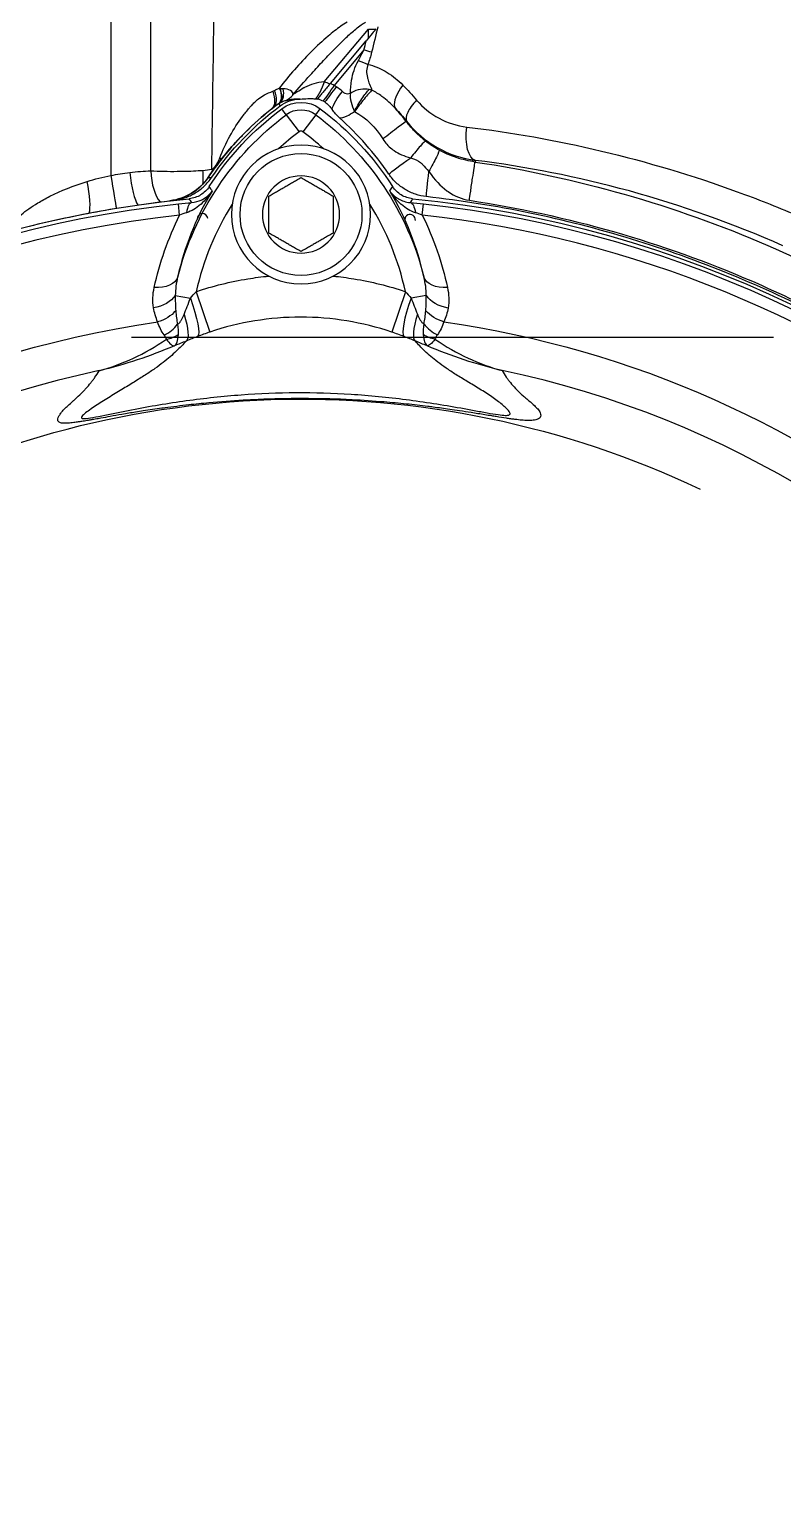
# Model space of a CAD drawing. Header units: millimetres. Extents: x 553637 to 584936, y 5008 to 53898.
# Drawn here: x 559828 to 559898.4, y 33216.2 to 33352.8 of the extents above; entities that cross this region are included whole.
import ezdxf

# ---------------------------------------------------------------- set-up
doc = ezdxf.new("R2010")
doc.units = ezdxf.units.MM
doc.header["$LTSCALE"] = 10
doc.header["$MEASUREMENT"] = 0
doc.layers.add('2', color=2, linetype='Continuous')

msp = doc.modelspace()

# ---------------------------------------------------------------- linework, layer by layer
at = {"layer": '2', "extrusion": (-1, 1.31047e-06, 1.33332e-29)}
for p, q in [((559835.63, 33353.49), (559835.63, 33339.14)), ((559839.37, 33352.34), (559839.37, 33352.34)), ((559855.59, 33347.89), (559859.73, 33352.82)), ((559859.71, 33351.99), (559859.73, 33352.82)), ((559856.16, 33347.75), (559859.51, 33351.75)), ((559859.29, 33350.88), (559856.5, 33347.55)), ((559851.31, 33345.83), (559851.45, 33345.64)), ((559852.03, 33344.82), (559851.61, 33345.38)), ((559854.79, 33344.82), (559855.2, 33345.38)), ((559854.92, 33346.28), (559854.95, 33346.32)), ((559852.03, 33344.82), (559853.23, 33343.23)), ((559854.79, 33344.82), (559853.59, 33343.22)), ((559863.25, 33344.2), (559863.28, 33344.22)), ((559845.21, 33339.82), (559845.21, 33339.82)), ((559869.71, 33340.55), (559869.69, 33340.4)), ((559839.49, 33338.49), (559839.49, 33338.49)), ((559837.69, 33337.69), (559837.69, 33337.69)), ((559839.63, 33337.9), (559839.63, 33337.9)), ((559839.69, 33337.72), (559839.69, 33337.72)), ((559842.06, 33335.43), (559841.95, 33336.49)), ((559864.74, 33335.43), (559864.86, 33336.49)), ((559841.82, 33329.34), (559841.82, 33329.34)), ((559841.66, 33327.92), (559843.08, 33327.65)), ((559843.61, 33328.27), (559844.89, 33324.49)), ((559863.17, 33328.27), (559861.9, 33324.49)), ((559865.12, 33327.91), (559863.7, 33327.65)), ((559841.82, 33325.54), (559841.82, 33325.55)), ((559841.82, 33323.3), (559841.82, 33323.3)), ((559841.82, 33317.55), (559841.82, 33317.55)), ((559841.82, 33317.43), (559841.82, 33317.44))]:
    msp.add_line(p, q, dxfattribs=at)
at = {"layer": '2'}
msp.add_line((559897.56, 33323.99, 9.82), (559837.56, 33323.99, 9.82), dxfattribs=at)
at = {"layer": '2', "extrusion": (3.3667e-22, 2.56909e-16, -1)}
for radius in [6.5, 3.61]:
    msp.add_circle((-559853.41, 33335.49), radius, dxfattribs=at)
at = {"layer": '2'}
msp.add_circle((559853.41, 33335.49), 5.7, dxfattribs=at)
at = {"layer": '2', "extrusion": (3.3667e-22, 2.56909e-16, -1)}
for centre, radius, start, end in [((-559868.53, 33322.82), 28.2, 32.7999, 53.1302), ((-559853.41, 33342.99), 2.99, 53.1302, 126.87), ((-559853.41, 33342.99), 2.3, 53.1302, 126.87), ((-559838.43, 33322.97), 27.99, 126.8053, 147.2755), ((-559868.53, 33322.82), 27.5, 14.3449, 53.1302), ((-559838.43, 33322.97), 27.3, 126.8037, 165.8341), ((-559853.41, 33231.49), 105.99, 5.6479, 84.351), ((-559853.41, 33231.49), 105.99, 95.6479, 174.351), ((-559853.41, 33231.49), 105.63, 6.2249, 83.7714), ((-559853.41, 33231.49), 105.63, 96.2249, 173.7714), ((-559827.01, 33330.01), 4.5, 102.8403, 103.0476), ((-559853.41, 33231.49), 94.9, 8.0915, 81.884), ((-559853.41, 33231.49), 94.9, 98.0915, 161.1672), ((-559853.41, 33231.49), 86.73, 60.7815, 115.472), ((-559853.41, 33231.49), 105.99, 275.6479, 354.351), ((-559853.41, 33231.49), 105.99, 185.6479, 264.351), ((-559853.41, 33231.49), 105.63, 276.2249, 353.7714), ((-559853.41, 33231.49), 105.63, 186.2249, 263.7714), ((-559853.41, 33231.49), 94.9, 188.0915, 261.884)]:
    msp.add_arc(centre, radius, start, end, dxfattribs=at)
at = {"layer": '2'}
for centre, radius, start, end in [((559868.53, 33322.82), 25.5, 126.8698, 132.457), ((559853.41, 33342.99), 0.3, 52.689, 126.8698), ((559838.43, 33322.97), 25.3, 47.5579, 53.1963), ((559868.53, 33322.82), 25.5, 147.6578, 167.6577), ((559844.2, 33335.08), 0.5, 5.3547, 185.3547), ((559838.43, 33322.97), 25.3, 12.1041, 32.2334), ((559853.41, 33231.49), 104.56, 96.2287, 173.7751), ((559863.6, 33334.99), 0.5, 354.6504, 174.6504), ((559853.41, 33231.49), 104.56, 20.1521, 83.7751), ((559853.41, 33231.49), 91.36, 101.9162, 258.0836), ((559853.41, 33231.49), 91.36, 281.878, 78.1218), ((559853.41, 33231.49), 104.56, 276.2287, 353.7751)]:
    msp.add_arc(centre, radius, start, end, dxfattribs=at)
for centre, major_axis, ratio, start_param, end_param in [((559858.84, 33352.98), (-3, 0.07), 0.047895, 1.873783, 2.124332), ((560291.43, 33238.07), (-122.18, 434.89), 0.982721, 1.04372, 1.049181), ((559858.93, 33350.77), (-1.94, 0.49), 0.095744, 4.145531, 4.550138), ((559853.81, 33342.39), (1, 5.7), 0.953355, 6.038188, 6.137862), ((559849.48, 33347.21), (-1.29, 1.78), 0.560588, -3.077173, -2.013846), ((559850.14, 33347.46), (-0.94, 1.77), 0.605576, 4.061591, 4.306874), ((559851.1, 33347.94), (-1.03, -1.72), 0.99801, 0.979149, 1.422152), ((559855.6, 33347.62), (-1.63, -1.84), 0.134325, 1.72834, 1.763989), ((559853.77, 33343.03), (-1.49, 5.13), 0.982332, 5.447958, 5.523302), ((559856.21, 33346.99), (-0.876, 0.33), 0.677534, -1.904948, -1.650838), ((559859.06, 33345.75), (-1.16, -1.5), 0.076836, 3.618277, 5.191216), ((559859.01, 33345.65), (-1.85, -0.76), 0.739589, 3.863385, 4.013111), ((559851.47, 33345.9), (-1.08, -0.79), 0.034781, -0.96165, -0.765568), ((559850.86, 33342.9), (-1.81, -3.2), 0.434935, 3.808219, 3.858947), ((559838.51, 33323), (3.16, -28.46), 0.983419, 2.066085, 2.313257), ((559861.74, 33343.05), (-1.51, -1.15), 0.010256, 3.193963, 5.164469), ((559863.89, 33340.85), (-1.17, -1.5), 0.074885, 3.194102, 4.811016), ((559843.38, 33340.67), (-2.95, 1.16), 0.305157, 3.889197, 3.938562), ((559832.59, 33338.76), (-0.81, 3.42), 0.218845, 3.495632, 4.606553), ((559835.63, 33339.32), (-0.56, 3.43), 0.008453, 1.62247, 2.817153), ((559838.06, 33339.61), (-0.36, 3.42), 0.195511, 1.603123, 2.782229), ((559840.73, 33339.75), (-0.11, 3.4), 0.40397, 1.609685, 2.694217), ((559842.36, 33339.81), (-0.74, 3.2), 0.553143, 4.106289, 4.524962), ((559843.48, 33333.63), (-0.26, 2.99), 0.276748, 0.036326, 0.799906), ((559864.49, 33327.8), (-1.42, -3.74), 0.172767, -1.466399, -0.05912), ((559865.7, 33327.31), (-1.57, -3.68), 0.230511, -1.157345, -0.052827), ((559840.35, 33326.13), (-1.79, -1.75), 0.69819, 1.093575, 1.755254), ((559866.42, 33326.15), (-1.78, 1.75), 0.696182, 1.382904, 2.049497), ((559840.56, 33325.83), (-2.39, -0.72), 0.811745, 1.443845, 1.917873), ((559758.24, 33229.18), (-116.32, -86.58), 0.387664, 3.384963, 3.403635)]:
    msp.add_ellipse(centre, major_axis=major_axis, ratio=ratio, start_param=start_param, end_param=end_param, dxfattribs=at)
at = {"layer": '2', "extrusion": (3.3667e-22, 2.56909e-16, -1)}
for centre, major_axis, ratio, start_param, end_param in [((560292.53, 33234.93), (127.08, -436.27), 0.982333, 2.107866, 2.109856), ((559858.58, 33349.63), (-1.89, 0.65), 0.150871, 1.614645, 2.131774), ((559849.26, 33347.14), (1.35, -1.82), 0.558596, -1.119162, -0.05176), ((559850.29, 33347.54), (-1.06, 1.68), 0.60684, -4.191021, -3.208838), ((559863.3, 33327.89), (-16.9, -17.79), 0.86441, 1.385433, 1.764018), ((559852.57, 33342.97), (-1.89, 2.41), 0.124002, -0.052285, -0.04192), ((559853.86, 33343.43), (3.43, 0.04), 0.887524, -1.237023, -1.062941), ((559858.27, 33344.95), (0.168, 0.178), 0.531087, -0.276884, -0.129285), ((559870.15, 33343.51), (-0.37, -2.98), 0.420508, 0.057724, 1.571265), ((559865.41, 33339.85), (-0.91, -1.67), 0.065971, 3.194068, 4.885172), ((559842.68, 33339.89), (-1.75, 2.72), 0.66149, 2.029825, 2.09864), ((559868.61, 33324.29), (-0.2, -34.75), 0.746516, 2.051796, 2.060901), ((559864.02, 33340.89), (-2.46, -1.72), 0.042888, 0.27385, 1.454625), ((559840.6, 33341.73), (-1.59, -4.72), 0.998169, -1.305757, -0.440171), ((559865.44, 33340.05), (-0.33, -2.98), 0.005759, 0.258371, 1.386035), ((559863.34, 33333.63), (-0.26, -2.99), 0.275932, 3.17791, 3.941991), ((559839.46, 33330.26), (-2.44, 0.55), 0.61716, 3.185961, 4.481982), ((559867.32, 33330.26), (-2.44, -0.55), 0.617656, -1.342509, -0.044391), ((559839.39, 33328.35), (-2.46, -0.42), 0.642659, 3.667819, 4.729172), ((559842.29, 33327.8), (-1.42, 3.74), 0.172155, 1.675815, 3.083601), ((559867.39, 33328.33), (-2.46, 0.44), 0.64256, -1.593135, -0.531778), ((559839.78, 33327.03), (-2.32, -0.93), 0.631919, 4.03099, 4.864846), ((559841.07, 33327.31), (-1.57, 3.68), 0.228853, 1.989243, 3.088598), ((559866.99, 33327.04), (-2.32, 0.94), 0.6313, -1.727433, -0.890658), ((559866.21, 33325.84), (-2.4, 0.72), 0.81164, -1.697389, -1.222761)]:
    msp.add_ellipse(centre, major_axis=major_axis, ratio=ratio, start_param=start_param, end_param=end_param, dxfattribs=at)
at = {"layer": '2'}
for points, degree in [([(559839.36, 33339.57), (559839.37, 33344.21), (559839.37, 33348.85), (559839.37, 33353.49)], 3), ([(559845.07, 33339.72), (559845.14, 33344.31), (559845.2, 33348.9), (559845.27, 33353.49)], 3), ([(559858.77, 33349.89), (559858.95, 33350.22), (559859.12, 33350.54), (559859.29, 33350.88)], 3), ([(559860.01, 33350.67), (559859.91, 33350.28), (559859.8, 33349.9), (559859.67, 33349.53)], 3), ([(559852.57, 33348.77), (559852.57, 33348.77), (559852.57, 33348.77), (559852.57, 33348.77)], 3), ([(559854.77, 33346.31), (559854.94, 33346.49), (559855.12, 33346.76), (559855.3, 33347.11), (559855.46, 33347.5), (559855.59, 33347.89)], 5), ([(559850.77, 33347.03), (559850.82, 33347.05), (559850.87, 33347.07), (559850.93, 33347.1)], 3), ([(559850.93, 33347.1), (559851.08, 33347.16), (559851.22, 33347.24), (559851.37, 33347.32)], 3), ([(559851.31, 33345.83), (559851.54, 33346.03), (559851.63, 33346.4), (559851.56, 33346.85)], 3), ([(559851.37, 33347.32), (559851.43, 33347.3), (559851.46, 33347.3), (559851.5, 33347.29)], 3), ([(559851.37, 33347.32), (559851.46, 33347.11), (559851.52, 33346.99), (559851.56, 33346.85)], 3), ([(559851.5, 33347.29), (559851.61, 33347.27), (559851.68, 33347.26), (559851.71, 33347.26)], 3), ([(559852.56, 33346.99), (559852.56, 33346.99), (559852.56, 33346.99), (559852.56, 33346.99)], 3), ([(559855.5, 33346.11), (559855.78, 33346.45), (559856.17, 33347.01), (559856.5, 33347.55)], 3), ([(559856.71, 33347.44), (559856.32, 33346.93), (559855.91, 33346.38), (559855.65, 33346.02)], 3), ([(559856.32, 33345.3), (559856.41, 33345.77), (559856.8, 33346.46), (559857.29, 33347)], 3), ([(559857.29, 33347), (559857.11, 33347.15), (559856.91, 33347.3), (559856.71, 33347.44)], 3), ([(559858.03, 33346.85), (559857.96, 33346.33), (559858.13, 33345.69), (559858.4, 33345.14)], 3), ([(559862.93, 33347.6), (559863.38, 33347.15), (559863.81, 33346.68), (559864.22, 33346.19)], 3), ([(559850.67, 33345.36), (559850.47, 33345.21), (559850.27, 33345.04), (559850.06, 33344.88)], 3), ([(559850.82, 33345.48), (559850.77, 33345.44), (559850.71, 33345.4), (559850.67, 33345.36)], 3), ([(559851.31, 33345.83), (559851.15, 33345.72), (559850.99, 33345.6), (559850.82, 33345.48)], 3), ([(559851.95, 33346.13), (559851.94, 33346.15), (559851.71, 33346.07), (559851.42, 33345.9)], 3), ([(559851.42, 33345.9), (559851.42, 33345.9), (559851.42, 33345.9), (559851.42, 33345.9)], 3), ([(559851.45, 33345.64), (559851.99, 33346.05), (559852.65, 33346.28), (559853.32, 33346.29)], 3), ([(559852.55, 33346.25), (559852.55, 33346.25), (559852.55, 33346.25), (559852.55, 33346.25)], 3), ([(559854.77, 33346.31), (559854.82, 33346.3), (559854.87, 33346.29), (559854.92, 33346.28)], 3), ([(559858.42, 33345.13), (559859.51, 33344.52), (559860.42, 33343.63), (559861.06, 33342.56)], 3), ([(559862.24, 33345.4), (559862.6, 33345.03), (559862.95, 33344.64), (559863.28, 33344.22)], 3), ([(559863.25, 33344.2), (559862.93, 33344.61), (559862.59, 33345.02), (559862.24, 33345.4)], 3), ([(559864.22, 33346.19), (559865.38, 33344.79), (559867.09, 33343.89), (559868.9, 33343.67)], 3), ([(559849.43, 33344.32), (559849.42, 33344.31), (559849.4, 33344.3), (559849.39, 33344.29)], 3), ([(559850.06, 33344.88), (559849.9, 33344.74), (559849.74, 33344.6), (559849.58, 33344.46)], 3), ([(559863.28, 33344.22), (559864.86, 33342.2), (559867.21, 33340.88), (559869.71, 33340.55)], 3), ([(559844.23, 33339.62), (559844.53, 33339.63), (559844.81, 33339.67), (559845.07, 33339.72)], 3), ([(559845.96, 33340.65), (559845.91, 33340.7), (559845.86, 33340.74), (559845.81, 33340.78)], 3), ([(559833.42, 33338.58), (559834.14, 33338.8), (559834.88, 33338.99), (559835.63, 33339.14)], 3), ([(559835.63, 33339.14), (559836.21, 33339.26), (559836.81, 33339.36), (559837.4, 33339.43)], 3), ([(559837.4, 33339.43), (559838.07, 33339.51), (559838.74, 33339.56), (559839.36, 33339.57)], 3), ([(559844.74, 33338.96), (559844.73, 33338.96), (559844.73, 33338.96), (559844.73, 33338.96), (559844.73, 33338.96), (559844.74, 33338.96)], 5), ([(559844.74, 33338.96), (559844.85, 33338.96), (559844.96, 33338.96), (559845.07, 33338.97)], 3), ([(559844.75, 33338.98), (559844.75, 33338.98), (559844.75, 33338.98), (559844.75, 33338.98), (559844.75, 33338.98), (559844.75, 33338.98)], 5), ([(559845.1, 33337.68), (559843.55, 33335.1), (559842.5, 33332.41), (559841.88, 33329.64)], 3), ([(559843.19, 33336.61), (559843.11, 33336.73), (559843.04, 33336.85), (559842.97, 33336.96)], 3), ([(559844.83, 33338.1), (559844.92, 33337.96), (559845.01, 33337.82), (559845.1, 33337.68)], 3), ([(559861.71, 33337.69), (559861.8, 33337.82), (559861.89, 33337.96), (559861.98, 33338.1)], 3), ([(559864.9, 33329.65), (559864.29, 33332.41), (559863.25, 33335.11), (559861.71, 33337.69)], 3), ([(559863.84, 33336.96), (559863.77, 33336.85), (559863.7, 33336.73), (559863.63, 33336.61)], 3), ([(559841.95, 33336.49), (559842.37, 33336.54), (559842.78, 33336.58), (559843.19, 33336.61)], 3), ([(559842.7, 33335.66), (559842.48, 33335.59), (559842.27, 33335.51), (559842.06, 33335.43)], 3), ([(559863.63, 33336.61), (559864.03, 33336.58), (559864.44, 33336.54), (559864.86, 33336.49)], 3), ([(559864.74, 33335.43), (559864.54, 33335.51), (559864.33, 33335.59), (559864.11, 33335.66)], 3), ([(559839.69, 33328.66), (559840.2, 33330.97), (559840.98, 33333.23), (559842.06, 33335.43)], 3), ([(559864.74, 33335.43), (559865.82, 33333.23), (559866.6, 33330.98), (559867.1, 33328.67)], 3), ([(559841.88, 33329.64), (559841.75, 33329.07), (559841.66, 33328.5), (559841.66, 33327.92)], 3), ([(559865.12, 33327.91), (559865.12, 33328.5), (559865.04, 33329.07), (559864.9, 33329.65)], 3), ([(559839.62, 33326.76), (559839.51, 33327.39), (559839.55, 33328.02), (559839.69, 33328.66)], 3), ([(559841.66, 33327.92), (559841.65, 33327.43), (559841.67, 33326.95), (559841.7, 33326.48)], 3), ([(559842.48, 33326.14), (559842.68, 33326.64), (559842.87, 33327.15), (559843.08, 33327.65)], 3), ([(559843.08, 33327.65), (559843.25, 33327.86), (559843.43, 33328.07), (559843.61, 33328.27)], 3), ([(559863.17, 33328.27), (559863.35, 33328.07), (559863.53, 33327.86), (559863.7, 33327.65)], 3), ([(559863.7, 33327.65), (559863.9, 33327.16), (559864.09, 33326.66), (559864.29, 33326.17)], 3), ([(559865.07, 33326.49), (559865.11, 33326.96), (559865.13, 33327.43), (559865.12, 33327.91)], 3), ([(559867.1, 33328.67), (559867.24, 33328.02), (559867.27, 33327.38), (559867.16, 33326.74)], 3), ([(559840.01, 33325.44), (559839.84, 33325.87), (559839.7, 33326.31), (559839.62, 33326.76)], 3), ([(559841.7, 33326.48), (559841.73, 33326.03), (559841.79, 33325.62), (559841.88, 33325.23)], 3), ([(559864.89, 33325.26), (559864.98, 33325.64), (559865.04, 33326.05), (559865.07, 33326.49)], 3), ([(559867.16, 33326.74), (559867.08, 33326.3), (559866.94, 33325.87), (559866.77, 33325.45)], 3), ([(559840.62, 33324.22), (559840.36, 33324.57), (559840.16, 33324.98), (559840.01, 33325.44)], 3), ([(559841.88, 33325.23), (559841.93, 33324.87), (559841.95, 33324.54), (559841.92, 33324.25)], 3), ([(559861.89, 33324.49), (559860.52, 33324.95), (559857.73, 33325.65), (559853.38, 33326.01), (559849.06, 33325.65), (559846.27, 33324.96), (559844.89, 33324.49)], 3), ([(559846.78, 33325.05), (559846.78, 33325.05), (559846.78, 33325.05), (559846.78, 33325.05)], 3), ([(559852.42, 33325.87), (559852.42, 33325.87), (559852.42, 33325.87), (559852.42, 33325.87)], 3), ([(559864.89, 33325.26), (559864.84, 33324.89), (559864.82, 33324.55), (559864.84, 33324.26)], 3), ([(559866.77, 33325.45), (559866.61, 33324.99), (559866.41, 33324.58), (559866.16, 33324.24)], 3), ([(559834.54, 33320.87), (559836.71, 33321.46), (559838.81, 33322.45), (559840.83, 33323.82)], 3), ([(559840.83, 33323.82), (559840.8, 33323.95), (559840.72, 33324.09), (559840.62, 33324.22)], 3), ([(559840.83, 33323.82), (559841.14, 33323.4), (559841.41, 33323.18), (559841.58, 33323.21)], 3), ([(559841.92, 33324.25), (559841.88, 33323.69), (559841.76, 33323.32), (559841.58, 33323.21)], 3), ([(559843.74, 33324.08), (559843.38, 33323.94), (559843.03, 33323.8), (559842.68, 33323.65)], 3), ([(559844.89, 33324.49), (559844.5, 33324.36), (559844.12, 33324.22), (559843.74, 33324.08)], 3), ([(559864.09, 33323.66), (559863.75, 33323.8), (559863.4, 33323.94), (559863.04, 33324.08)], 3), ([(559864.84, 33324.26), (559864.89, 33323.69), (559865.01, 33323.33), (559865.19, 33323.21)], 3), ([(559865.93, 33323.82), (559865.62, 33323.4), (559865.36, 33323.19), (559865.19, 33323.21)], 3), ([(559866.16, 33324.24), (559866.05, 33324.1), (559865.97, 33323.96), (559865.93, 33323.82)], 3), ([(559865.93, 33323.82), (559867.96, 33322.45), (559870.05, 33321.47), (559872.21, 33320.89)], 3), ([(559841.58, 33323.21), (559839.28, 33322.22), (559836.93, 33321.45), (559834.54, 33320.87)], 3), ([(559872.21, 33320.89), (559869.83, 33321.46), (559867.49, 33322.23), (559865.19, 33323.21)], 3), ([(559868.05, 33322.54), (559868.05, 33322.54), (559868.05, 33322.54), (559868.05, 33322.54)], 3), ([(559869.71, 33321.75), (559869.71, 33321.75), (559869.71, 33321.75), (559869.71, 33321.75)], 3), ([(559846.82, 33318.03), (559846.82, 33318.03), (559846.82, 33318.03), (559846.82, 33318.03)], 3), ([(559846.82, 33317.96), (559846.82, 33317.96), (559846.82, 33317.96), (559846.82, 33317.96)], 3), ([(559852.37, 33318.26), (559852.37, 33318.26), (559852.37, 33318.26), (559852.37, 33318.26)], 3), ([(559834.07, 33316.52), (559834.07, 33316.52), (559834.07, 33316.52), (559834.07, 33316.52)], 3), ([(559834.69, 33316.44), (559834.69, 33316.44), (559834.69, 33316.44), (559834.69, 33316.44)], 3), ([(559834.71, 33316.64), (559834.71, 33316.64), (559834.71, 33316.64), (559834.71, 33316.64)], 3), ([(559867.54, 33317.05), (559867.54, 33317.05), (559867.54, 33317.05), (559867.54, 33317.05)], 3), ([(559869.23, 33316.76), (559869.23, 33316.76), (559869.23, 33316.76), (559869.23, 33316.76)], 3), ([(559869.25, 33316.97), (559869.25, 33316.97), (559869.25, 33316.97), (559869.25, 33316.97)], 3), ([(559869.27, 33317.22), (559869.27, 33317.22), (559869.27, 33317.22), (559869.27, 33317.22)], 3), ([(559834.04, 33316.02), (559834.04, 33316.02), (559834.04, 33316.02), (559834.04, 33316.02)], 3), ([(559834.68, 33316.17), (559834.68, 33316.17), (559834.68, 33316.17), (559834.68, 33316.17)], 3)]:
    msp.add_open_spline(points, degree=degree, dxfattribs=at)
for points, degree, knots in [([(559857.72, 33353.49), (559857.31, 33353.24), (559856.92, 33352.96), (559856.55, 33352.67), (559856.34, 33352.5), (559856.14, 33352.34), (559855.94, 33352.17), (559855.41, 33351.71), (559854.9, 33351.24), (559854.4, 33350.75), (559854.37, 33350.72), (559854.34, 33350.69), (559854.31, 33350.66), (559853.27, 33349.61), (559852.29, 33348.49), (559851.37, 33347.32)], 3, [0, 0, 0, 0, 0.1163459, 0.1163459, 0.1163459, 0.1806733, 0.1806733, 0.1806733, 0.3509431, 0.3509431, 0.3509431, 0.3613465, 0.3613465, 0.3613465, 0.7226931, 0.7226931, 0.7226931, 0.7226931]), ([(559852.64, 33346.67), (559853.18, 33347.3), (559853.72, 33347.92), (559854.26, 33348.53), (559854.46, 33348.74), (559854.65, 33348.95), (559854.84, 33349.16), (559855.2, 33349.56), (559855.56, 33349.95), (559855.93, 33350.33), (559856.25, 33350.67), (559856.58, 33351.01), (559856.92, 33351.34), (559857.16, 33351.58), (559857.4, 33351.82), (559857.64, 33352.05), (559857.93, 33352.32), (559858.23, 33352.59), (559858.53, 33352.84), (559858.69, 33352.98), (559858.86, 33353.11), (559859.03, 33353.24), (559859.16, 33353.33), (559859.3, 33353.42), (559859.43, 33353.49)], 3, [0.1422618, 0.1422618, 0.1422618, 0.1422618, 0.3566972, 0.3566972, 0.3566972, 0.4315289, 0.4315289, 0.4315289, 0.5711326, 0.5711326, 0.5711326, 0.6957149, 0.6957149, 0.6957149, 0.785568, 0.785568, 0.785568, 0.8927857, 0.8927857, 0.8927857, 0.952768, 0.952768, 0.952768, 1, 1, 1, 1]), ([(559860.44, 33352.86), (559860.32, 33352.72), (559860.2, 33352.57), (559859.89, 33352.2), (559859.7, 33351.97), (559859.51, 33351.75)], 3, [-0.1749773, -0.1749773, -0.1749773, -0.1749773, -0.1155453, -0.1155453, -0.0259438, -0.0259438, -0.0259438, -0.0259438]), ([(559858.03, 33346.85), (559858.03, 33347.2), (559858.06, 33347.62), (559858.14, 33348.06), (559858.24, 33348.65), (559858.44, 33349.3), (559858.77, 33349.89)], 3, [0.0000095, 0.0000095, 0.0000095, 0.0000095, 0.4284495, 0.4284495, 0.4284495, 0.9999989, 0.9999989, 0.9999989, 0.9999989]), ([(559859.67, 33349.53), (559859.51, 33349.17), (559859.52, 33348.73), (559859.61, 33348.31), (559859.62, 33348.26), (559859.64, 33348.21), (559859.65, 33348.17), (559859.69, 33348), (559859.75, 33347.84), (559859.81, 33347.68), (559859.89, 33347.48), (559859.97, 33347.29), (559860.04, 33347.13)], 3, [0, 0, 0, 0, 0.4999993, 0.4999993, 0.4999993, 0.5556192, 0.5556192, 0.5556192, 0.7499993, 0.7499993, 0.7499993, 0.9999993, 0.9999993, 0.9999993, 0.9999993]), ([(559859.67, 33349.53), (559860.25, 33349.4), (559860.78, 33349.18), (559861.27, 33348.89), (559861.33, 33348.85), (559861.39, 33348.82), (559861.46, 33348.78), (559862, 33348.44), (559862.49, 33348.04), (559862.93, 33347.6)], 3, [0, 0, 0, 0, 0.441619, 0.441619, 0.441619, 0.5, 0.5, 0.5, 1, 1, 1, 1]), ([(559855.59, 33347.89), (559855.24, 33347.89), (559854.91, 33347.82), (559854.6, 33347.72), (559854.3, 33347.62), (559854.01, 33347.5), (559853.75, 33347.36), (559853.73, 33347.35), (559853.71, 33347.34), (559853.69, 33347.33), (559853.45, 33347.2), (559853.24, 33347.07), (559853.05, 33346.95), (559852.85, 33346.82), (559852.68, 33346.7), (559852.64, 33346.67)], 3, [0, 0, 0, 0, 0.25, 0.25, 0.25, 0.5, 0.5, 0.5, 0.51946, 0.51946, 0.51946, 0.75, 0.75, 0.75, 1, 1, 1, 1]), ([(559845.81, 33340.78), (559846.1, 33341.49), (559846.42, 33342.18), (559846.77, 33342.83), (559847.13, 33343.48), (559847.52, 33344.09), (559847.94, 33344.65), (559847.94, 33344.66), (559847.95, 33344.66), (559847.95, 33344.67), (559848.16, 33344.94), (559848.37, 33345.21), (559848.59, 33345.46), (559848.66, 33345.54), (559848.73, 33345.62), (559848.8, 33345.7), (559848.84, 33345.74), (559848.88, 33345.79), (559848.93, 33345.84), (559849.04, 33345.95), (559849.14, 33346.06), (559849.26, 33346.16), (559849.32, 33346.21), (559849.38, 33346.27), (559849.44, 33346.31), (559849.62, 33346.46), (559849.81, 33346.57), (559850, 33346.67), (559850.26, 33346.81), (559850.51, 33346.91), (559850.77, 33347.03)], 3, [0.0000003, 0.0000003, 0.0000003, 0.0000003, 0.25, 0.25, 0.25, 0.5, 0.5, 0.5, 0.5019613, 0.5019613, 0.5019613, 0.625, 0.625, 0.625, 0.663711, 0.663711, 0.663711, 0.6875, 0.6875, 0.6875, 0.75, 0.75, 0.75, 0.7822393, 0.7822393, 0.7822393, 0.875, 0.875, 0.875, 1, 1, 1, 1]), ([(559851.56, 33346.85), (559851.62, 33346.64), (559851.64, 33346.46), (559851.62, 33346.3), (559851.6, 33346.14), (559851.53, 33346), (559851.42, 33345.9)], 3, [0.0001358, 0.0001358, 0.0001358, 0.0001358, 0.5001358, 0.5001358, 0.5001358, 1, 1, 1, 1]), ([(559852.64, 33346.67), (559852.65, 33346.69), (559852.66, 33346.71), (559852.66, 33346.72), (559852.73, 33346.98), (559852.28, 33347.24), (559851.71, 33347.26)], 3, [0, 0, 0, 0, 0.058271, 0.058271, 0.058271, 1, 1, 1, 1]), ([(559856.1, 33347.69), (559855.99, 33347.56), (559855.89, 33347.43), (559855.68, 33347.18), (559855.57, 33347.06), (559855.37, 33346.82), (559855.28, 33346.71), (559855.11, 33346.5), (559855.02, 33346.4), (559854.95, 33346.32)], 3, [-0.1996856, -0.1996856, -0.1996856, -0.1996856, -0.1497557, -0.1497557, -0.1001365, -0.1001365, -0.0513825, -0.0513825, -0.0000928, -0.0000928, -0.0000928, -0.0000928]), ([(559857.29, 33347), (559857.43, 33346.88), (559857.58, 33346.78), (559857.76, 33346.78), (559857.84, 33346.78), (559857.93, 33346.8), (559858.03, 33346.85)], 3, [0, 0, 0, 0, 0.689875, 0.689875, 0.689875, 1, 1, 1, 1]), ([(559859.78, 33347.19), (559859.27, 33347.28), (559858.66, 33347.17), (559858.15, 33346.91), (559858.13, 33346.9), (559858.11, 33346.89), (559858.09, 33346.88), (559858.08, 33346.88), (559858.07, 33346.87), (559858.06, 33346.87), (559858.06, 33346.86), (559858.05, 33346.86), (559858.04, 33346.86), (559858.04, 33346.85), (559858.03, 33346.84), (559858.03, 33346.85)], 3, [0, 0, 0, 0, 0.924311, 0.924311, 0.924311, 0.959401, 0.959401, 0.959401, 0.977053, 0.977053, 0.977053, 0.988526, 0.988526, 0.988526, 1, 1, 1, 1]), ([(559858.4, 33345.14), (559858.6, 33345.51), (559858.86, 33345.93), (559859.11, 33346.31), (559859.36, 33346.68), (559859.6, 33347), (559859.78, 33347.19)], 3, [0.000004, 0.000004, 0.000004, 0.000004, 0.500004, 0.500004, 0.500004, 1, 1, 1, 1]), ([(559862.24, 33345.4), (559861.84, 33345.82), (559861.42, 33346.21), (559860.97, 33346.54), (559860.67, 33346.76), (559860.36, 33346.96), (559860.04, 33347.13)], 3, [0.0000522, 0.0000522, 0.0000522, 0.0000522, 0.6024722, 0.6024722, 0.6024722, 1, 1, 1, 1]), ([(559862.93, 33347.6), (559862.34, 33346.83), (559862.03, 33346.05), (559862.14, 33345.6), (559862.16, 33345.53), (559862.19, 33345.46), (559862.24, 33345.4)], 3, [0, 0, 0, 0, 0.8561151, 0.8561151, 0.8561151, 0.9999723, 0.9999723, 0.9999723, 0.9999723]), ([(559850.67, 33345.36), (559849.82, 33344.69), (559848.99, 33343.96), (559848.19, 33343.16), (559847.95, 33342.92), (559847.72, 33342.68), (559847.48, 33342.43), (559846.48, 33341.35), (559845.55, 33340.17), (559844.74, 33338.96)], 3, [0, 0, 0, 0, 0.384651, 0.384651, 0.384651, 0.5, 0.5, 0.5, 1, 1, 1, 1]), ([(559853.32, 33346.29), (559853.11, 33346.3), (559852.91, 33346.29), (559852.74, 33346.27), (559852.63, 33346.26), (559852.53, 33346.24), (559852.43, 33346.22), (559852.36, 33346.21), (559852.3, 33346.2), (559852.24, 33346.18), (559852.09, 33346.15), (559851.97, 33346.12), (559851.95, 33346.13)], 3, [0, 0, 0, 0, 0.2131962, 0.2131962, 0.2131962, 0.3465997, 0.3465997, 0.3465997, 0.4430445, 0.4430445, 0.4430445, 0.6931993, 0.6931993, 0.6931993, 0.6931993]), ([(559853.32, 33346.29), (559853.57, 33346.3), (559853.81, 33346.32), (559854.17, 33346.33), (559854.31, 33346.33), (559854.55, 33346.33), (559854.66, 33346.32), (559854.77, 33346.31)], 3, [0, 0, 0, 0, 0.0753098, 0.0753098, 0.1183011, 0.1183011, 0.1527585, 0.1527585, 0.1527585, 0.1527585]), ([(559855.5, 33346.11), (559855.53, 33346.1), (559855.55, 33346.09), (559855.6, 33346.06), (559855.62, 33346.04), (559855.65, 33346.02)], 3, [0, 0, 0, 0, 0.00848869, 0.00848869, 0.01697739, 0.01697739, 0.01697739, 0.01697739]), ([(559855.65, 33346.02), (559855.78, 33345.92), (559855.9, 33345.81), (559856.12, 33345.56), (559856.23, 33345.43), (559856.32, 33345.3)], 3, [0, 0, 0, 0, 0.0502443, 0.0502443, 0.1002168, 0.1002168, 0.1002168, 0.1002168]), ([(559857, 33344.53), (559856.87, 33344.64), (559856.75, 33344.77), (559856.53, 33345.03), (559856.43, 33345.15), (559856.32, 33345.3)], 3, [0, 0, 0, 0, 0.0514556, 0.0514556, 0.102992, 0.102992, 0.102992, 0.102992]), ([(559857, 33344.53), (559857.2, 33344.52), (559857.44, 33344.57), (559857.72, 33344.71), (559857.92, 33344.81), (559858.16, 33344.96), (559858.4, 33345.14)], 3, [0.3980234, 0.3980234, 0.3980234, 0.3980234, 0.7432342, 0.7432342, 0.7432342, 1, 1, 1, 1]), ([(559864.22, 33346.19), (559863.84, 33345.79), (559863.54, 33345.39), (559863.38, 33345.04), (559863.21, 33344.7), (559863.18, 33344.41), (559863.28, 33344.22)], 3, [0.0000011, 0.0000011, 0.0000011, 0.0000011, 0.4999975, 0.4999975, 0.4999975, 0.9999965, 0.9999965, 0.9999965, 0.9999965]), ([(559844.74, 33338.96), (559845.56, 33340.2), (559846.49, 33341.37), (559848.31, 33343.32), (559849.16, 33344.13), (559850.06, 33344.88)], 3, [0, 0, 0, 0, 4.459101, 4.459101, 7.988593, 7.988593, 7.988593, 7.988593]), ([(559865.05, 33342.35), (559864.66, 33342.66), (559864.29, 33343), (559863.94, 33343.37), (559863.7, 33343.63), (559863.46, 33343.91), (559863.25, 33344.2)], 3, [0, 0, 0, 0, 0.585348, 0.585348, 0.585348, 1, 1, 1, 1]), ([(559861.06, 33342.56), (559861.28, 33342.2), (559861.56, 33341.89), (559861.89, 33341.63), (559861.96, 33341.57), (559862.03, 33341.52), (559862.11, 33341.47), (559862.54, 33341.18), (559863.05, 33340.96), (559863.66, 33340.79)], 3, [0, 0, 0, 0, 0.414669, 0.414669, 0.414669, 0.5, 0.5, 0.5, 1, 1, 1, 1]), ([(559868.9, 33343.67), (559877.16, 33342.69), (559885.82, 33340.68), (559894.19, 33337.62), (559896.03, 33336.95), (559897.85, 33336.23), (559899.66, 33335.46)], 3, [0, 0, 0, 0, 0.81981, 0.81981, 0.81981, 1, 1, 1, 1]), ([(559866.33, 33341.51), (559866.17, 33341.6), (559866.01, 33341.69), (559865.87, 33341.78), (559865.8, 33341.82), (559865.73, 33341.87), (559865.67, 33341.91), (559865.46, 33342.05), (559865.26, 33342.19), (559865.05, 33342.35)], 3, [0, 0, 0, 0, 0.342117, 0.342117, 0.342117, 0.5, 0.5, 0.5, 1, 1, 1, 1]), ([(559869.69, 33340.4), (559869.09, 33340.49), (559868.51, 33340.62), (559867.95, 33340.81), (559867.92, 33340.82), (559867.89, 33340.83), (559867.86, 33340.84), (559867.33, 33341.02), (559866.82, 33341.24), (559866.33, 33341.51)], 3, [0, 0, 0, 0, 0.5, 0.5, 0.5, 0.526985, 0.526985, 0.526985, 1, 1, 1, 1]), ([(559845.07, 33339.72), (559845.18, 33339.78), (559845.28, 33339.87), (559845.38, 33339.98), (559845.5, 33340.12), (559845.61, 33340.3), (559845.7, 33340.5)], 3, [0, 0, 0, 0, 0.441773, 0.441773, 0.441773, 1, 1, 1, 1]), ([(559863.66, 33340.79), (559864.06, 33340.66), (559864.33, 33340.55), (559864.58, 33340.35), (559864.65, 33340.29), (559864.73, 33340.22), (559864.8, 33340.15), (559864.97, 33339.98), (559865.14, 33339.76), (559865.36, 33339.5)], 3, [0, 0, 0, 0, 0.5, 0.5, 0.5, 0.657637, 0.657637, 0.657637, 1, 1, 1, 1]), ([(559869.15, 33336.82), (559869.17, 33336.99), (559869.21, 33337.3), (559869.27, 33337.67), (559869.32, 33338.04), (559869.38, 33338.47), (559869.45, 33338.88), (559869.55, 33339.58), (559869.64, 33340.17), (559869.67, 33340.35), (559869.68, 33340.38), (559869.68, 33340.4), (559869.69, 33340.4)], 3, [0.000002, 0.000002, 0.000002, 0.000002, 0.25, 0.25, 0.25, 0.5000036, 0.5000036, 0.5000036, 0.9259761, 0.9259761, 0.9259761, 1, 1, 1, 1]), ([(559869.69, 33340.4), (559879.1, 33339), (559888.33, 33336.36), (559897.06, 33332.59), (559899.66, 33331.47), (559902.21, 33330.25), (559904.71, 33328.94), (559915.63, 33323.19), (559925.57, 33315.59), (559933.99, 33306.57)], 3, [0, 0, 0, 0, 0.385478, 0.385478, 0.385478, 0.5, 0.5, 0.5, 1, 1, 1, 1]), ([(559898.44, 33332.57), (559893.76, 33334.64), (559888.94, 33336.36), (559884.1, 33337.69), (559879.26, 33339.02), (559874.41, 33339.97), (559869.71, 33340.55)], 3, [0.0000008, 0.0000008, 0.0000008, 0.0000008, 0.5, 0.5, 0.5, 1, 1, 1, 1]), ([(559826.05, 33333.9), (559826.08, 33334.09), (559826.18, 33334.3), (559826.35, 33334.54), (559826.38, 33334.58), (559826.41, 33334.62), (559826.44, 33334.67), (559826.65, 33334.92), (559826.92, 33335.2), (559827.28, 33335.5), (559827.69, 33335.84), (559828.21, 33336.21), (559828.82, 33336.57), (559829.17, 33336.78), (559829.54, 33336.99), (559829.94, 33337.19), (559830.96, 33337.7), (559832.14, 33338.19), (559833.42, 33338.58)], 3, [0.3969928, 0.3969928, 0.3969928, 0.3969928, 0.5, 0.5, 0.5, 0.5179289, 0.5179289, 0.5179289, 0.625, 0.625, 0.625, 0.75, 0.75, 0.75, 0.8207363, 0.8207363, 0.8207363, 1, 1, 1, 1]), ([(559839.36, 33339.57), (559840.13, 33339.54), (559841, 33339.52), (559841.84, 33339.53), (559842.03, 33339.53), (559842.22, 33339.54), (559842.41, 33339.54), (559843.05, 33339.55), (559843.67, 33339.58), (559844.23, 33339.62)], 3, [0, 0, 0, 0, 0.5, 0.5, 0.5, 0.6122238, 0.6122238, 0.6122238, 0.9999219, 0.9999219, 0.9999219, 0.9999219]), ([(559841.16, 33336.78), (559841.71, 33336.84), (559842.28, 33337.01), (559843.27, 33337.49), (559843.71, 33337.81), (559844.33, 33338.42), (559844.55, 33338.68), (559844.74, 33338.96)], 3, [0, 0, 0, 0, 1.696471, 1.696471, 3.306402, 3.306402, 4.311494, 4.311494, 4.311494, 4.311494]), ([(559841.49, 33336.81), (559841.84, 33336.85), (559842.19, 33336.93), (559842.88, 33337.16), (559843.2, 33337.32), (559843.82, 33337.69), (559844.11, 33337.9), (559844.63, 33338.4), (559844.86, 33338.67), (559845.07, 33338.97)], 3, [0, 0, 0, 0, 0.1078546, 0.1078546, 0.2156889, 0.2156889, 0.32354, 0.32354, 0.4313761, 0.4313761, 0.4313761, 0.4313761]), ([(559865.12, 33337.16), (559864.77, 33337.2), (559864.43, 33337.28), (559863.77, 33337.5), (559863.45, 33337.65), (559862.85, 33338.01), (559862.57, 33338.22), (559862.06, 33338.7), (559861.83, 33338.97), (559861.64, 33339.26)], 3, [0, 0, 0, 0, 0.1049386, 0.1049386, 0.209791, 0.209791, 0.3147657, 0.3147657, 0.4196034, 0.4196034, 0.4196034, 0.4196034]), ([(559865.36, 33339.5), (559865.9, 33338.74), (559866.46, 33338.15), (559867.05, 33337.71), (559867.09, 33337.69), (559867.12, 33337.66), (559867.15, 33337.64), (559867.78, 33337.19), (559868.45, 33336.92), (559869.15, 33336.82)], 3, [0, 0, 0, 0, 0.473031, 0.473031, 0.473031, 0.5, 0.5, 0.5, 1, 1, 1, 1]), ([(559845.1, 33337.68), (559844.81, 33337.24), (559844.47, 33336.82), (559844.07, 33336.46), (559844.05, 33336.44), (559844.03, 33336.43), (559844.01, 33336.41), (559843.62, 33336.08), (559843.19, 33335.8), (559842.7, 33335.66)], 3, [0, 0, 0, 0, 0.00160022, 0.00160022, 0.00160022, 0.001683551, 0.001683551, 0.001683551, 0.003200441, 0.003200441, 0.003200441, 0.003200441]), ([(559844.83, 33338.1), (559844.73, 33337.94), (559844.61, 33337.8), (559844.34, 33337.53), (559844.19, 33337.42), (559843.87, 33337.22), (559843.7, 33337.14), (559843.34, 33337.02), (559843.16, 33336.98), (559842.97, 33336.96)], 3, [0, 0, 0, 0, 0.0555392, 0.0555392, 0.112518, 0.112518, 0.1694965, 0.1694965, 0.225036, 0.225036, 0.225036, 0.225036]), ([(559843.19, 33336.61), (559843.53, 33336.64), (559843.82, 33336.72), (559844.08, 33336.84), (559844.16, 33336.87), (559844.23, 33336.91), (559844.29, 33336.95), (559844.43, 33337.03), (559844.55, 33337.11), (559844.66, 33337.21), (559844.83, 33337.35), (559844.98, 33337.51), (559845.1, 33337.68)], 3, [0, 0, 0, 0, 0.001201353, 0.001201353, 0.001201353, 0.00153948, 0.00153948, 0.00153948, 0.002207001, 0.002207001, 0.002207001, 0.003212598, 0.003212598, 0.003212598, 0.003212598]), ([(559861.71, 33337.69), (559861.9, 33337.41), (559862.16, 33337.17), (559862.48, 33336.98), (559862.49, 33336.97), (559862.5, 33336.96), (559862.52, 33336.95), (559862.83, 33336.77), (559863.19, 33336.64), (559863.63, 33336.61)], 3, [0, 0, 0, 0, 0.001607954, 0.001607954, 0.001607954, 0.001677327, 0.001677327, 0.001677327, 0.003215958, 0.003215958, 0.003215958, 0.003215958]), ([(559864.11, 33335.66), (559863.62, 33335.8), (559863.19, 33336.08), (559862.8, 33336.41), (559862.78, 33336.43), (559862.76, 33336.44), (559862.74, 33336.46), (559862.34, 33336.82), (559862, 33337.24), (559861.71, 33337.69)], 3, [0, 0, 0, 0, 0.001518095, 0.001518095, 0.001518095, 0.001601822, 0.001601822, 0.001601822, 0.003203644, 0.003203644, 0.003203644, 0.003203644]), ([(559863.84, 33336.96), (559863.65, 33336.98), (559863.47, 33337.02), (559863.12, 33337.14), (559862.94, 33337.22), (559862.62, 33337.42), (559862.47, 33337.54), (559862.2, 33337.8), (559862.08, 33337.94), (559861.98, 33338.1)], 3, [0, 0, 0, 0, 0.0556198, 0.0556198, 0.1126851, 0.1126851, 0.1697507, 0.1697507, 0.2253703, 0.2253703, 0.2253703, 0.2253703]), ([(559902.44, 33325.76), (559896.63, 33328.78), (559890.57, 33331.27), (559878.05, 33335.1), (559871.63, 33336.43), (559865.12, 33337.16)], 3, [0, 0, 0, 0, 1.963941, 1.963941, 3.928223, 3.928223, 3.928223, 3.928223]), ([(559828.01, 33334.4), (559830.22, 33334.95), (559832.46, 33335.42), (559836.96, 33336.23), (559839.22, 33336.56), (559841.49, 33336.81)], 3, [0.000001, 0.000001, 0.000001, 0.000001, 0.685193, 0.685193, 1.370385, 1.370385, 1.370385, 1.370385]), ([(559869.15, 33336.82), (559878.24, 33335.45), (559887.16, 33332.9), (559895.6, 33329.24), (559898.25, 33328.09), (559900.85, 33326.84), (559903.4, 33325.48), (559914.05, 33319.79), (559923.72, 33312.26), (559931.85, 33303.34)], 3, [0, 0, 0, 0, 0.3805822, 0.3805822, 0.3805822, 0.5, 0.5, 0.5, 0.9999998, 0.9999998, 0.9999998, 0.9999998]), ([(559843.61, 33328.27), (559845.2, 33328.81), (559846.81, 33329.21), (559848.44, 33329.47), (559849.09, 33329.58), (559849.74, 33329.66), (559850.39, 33329.73)], 3, [0, 0, 0, 0, 0.004955403, 0.004955403, 0.004955403, 0.006917839, 0.006917839, 0.006917839, 0.006917839]), ([(559856.42, 33329.73), (559857.07, 33329.66), (559857.71, 33329.58), (559858.35, 33329.47), (559859.98, 33329.2), (559861.59, 33328.81), (559863.17, 33328.27)], 3, [0.012913484, 0.012913484, 0.012913484, 0.012913484, 0.014855671, 0.014855671, 0.014855671, 0.019797719, 0.019797719, 0.019797719, 0.019797719]), ([(559841.88, 33325.23), (559841.96, 33325.27), (559842.03, 33325.33), (559842.09, 33325.4), (559842.1, 33325.42), (559842.11, 33325.44), (559842.13, 33325.46), (559842.15, 33325.49), (559842.17, 33325.52), (559842.19, 33325.55), (559842.21, 33325.58), (559842.23, 33325.61), (559842.24, 33325.64), (559842.29, 33325.72), (559842.33, 33325.81), (559842.37, 33325.89), (559842.41, 33325.97), (559842.44, 33326.06), (559842.48, 33326.14)], 3, [0, 0, 0, 0, 0.000281374, 0.000281374, 0.000281374, 0.000351718, 0.000351718, 0.000351718, 0.000457234, 0.000457234, 0.000457234, 0.000562749, 0.000562749, 0.000562749, 0.000844123, 0.000844123, 0.000844123, 0.001125498, 0.001125498, 0.001125498, 0.001125498]), ([(559864.29, 33326.17), (559864.33, 33326.08), (559864.36, 33326), (559864.4, 33325.91), (559864.44, 33325.83), (559864.48, 33325.75), (559864.53, 33325.66), (559864.55, 33325.62), (559864.57, 33325.58), (559864.6, 33325.54), (559864.62, 33325.51), (559864.64, 33325.48), (559864.66, 33325.46), (559864.73, 33325.37), (559864.8, 33325.3), (559864.89, 33325.26)], 3, [0, 0, 0, 0, 0.000280165, 0.000280165, 0.000280165, 0.000560329, 0.000560329, 0.000560329, 0.000700412, 0.000700412, 0.000700412, 0.000805473, 0.000805473, 0.000805473, 0.001120659, 0.001120659, 0.001120659, 0.001120659]), ([(559842.68, 33323.65), (559842.4, 33323.34), (559841.79, 33322.71), (559840.79, 33321.84), (559839.77, 33321.08), (559838.88, 33320.48), (559837.84, 33319.83), (559836.67, 33319.12), (559835.63, 33318.48), (559834.8, 33317.96), (559834.2, 33317.58), (559833.64, 33317.2), (559833.22, 33316.89), (559832.98, 33316.68), (559832.86, 33316.53), (559832.88, 33316.43), (559833.13, 33316.38), (559833.9, 33316.48), (559835.06, 33316.71), (559836.32, 33316.97), (559838, 33317.31), (559840.12, 33317.7), (559842.69, 33318.09), (559845.26, 33318.41), (559848.68, 33318.72), (559852.96, 33318.89), (559857.24, 33318.77), (559860.66, 33318.49), (559863.23, 33318.2), (559865.79, 33317.83), (559867.92, 33317.47), (559869.6, 33317.16), (559870.82, 33316.93), (559871.9, 33316.75), (559872.57, 33316.68), (559872.86, 33316.72), (559873, 33316.84), (559872.89, 33317.06), (559872.6, 33317.37), (559872.21, 33317.71), (559871.76, 33318.07), (559871.08, 33318.55), (559870.12, 33319.17), (559868.94, 33319.87), (559867.86, 33320.53), (559866.95, 33321.13), (559865.92, 33321.88), (559864.93, 33322.73), (559864.35, 33323.35), (559864.09, 33323.66)], 3, [0.0018414, 0.0018414, 0.0018414, 0.0018414, 0.0122275, 0.0226136, 0.0278066, 0.0329997, 0.0381927, 0.0433857, 0.0485788, 0.0511753, 0.0537718, 0.0563683, 0.0589648, 0.0602631, 0.0615614, 0.0628596, 0.0641579, 0.0654561, 0.0667544, 0.0680527, 0.0693509, 0.0719474, 0.074544, 0.0771405, 0.079737, 0.08493, 0.0901231, 0.0927196, 0.0953161, 0.0979126, 0.1005091, 0.1018074, 0.1031057, 0.1044039, 0.1057022, 0.1070004, 0.1082987, 0.1108952, 0.1134917, 0.1160882, 0.1186848, 0.1212813, 0.1264743, 0.1316674, 0.1368604, 0.1420534, 0.1472465, 0.1576325, 0.1680186, 0.1680186, 0.1680186, 0.1680186]), ([(559842.68, 33323.65), (559842.5, 33323.57), (559842.31, 33323.5), (559842.13, 33323.42), (559841.95, 33323.35), (559841.76, 33323.28), (559841.58, 33323.21)], 3, [0.000001066, 0.000001066, 0.000001066, 0.000001066, 0.000619747, 0.000619747, 0.000619747, 0.001239494, 0.001239494, 0.001239494, 0.001239494]), ([(559865.19, 33323.22), (559865.01, 33323.28), (559864.82, 33323.35), (559864.64, 33323.43), (559864.46, 33323.5), (559864.27, 33323.58), (559864.09, 33323.66)], 3, [0, 0, 0, 0, 0.000619216, 0.000619216, 0.000619216, 0.00123819, 0.00123819, 0.00123819, 0.00123819]), ([(559872.21, 33320.89), (559872.33, 33320.69), (559872.46, 33320.48), (559872.6, 33320.27), (559872.66, 33320.19), (559872.71, 33320.11), (559872.78, 33320.03), (559872.84, 33319.94), (559872.91, 33319.85), (559872.98, 33319.76), (559873.13, 33319.58), (559873.28, 33319.41), (559873.45, 33319.22), (559873.49, 33319.19), (559873.52, 33319.15), (559873.55, 33319.12), (559873.7, 33318.97), (559873.85, 33318.82), (559874.03, 33318.66), (559874.04, 33318.65), (559874.05, 33318.64), (559874.06, 33318.63), (559874.16, 33318.55), (559874.26, 33318.46), (559874.36, 33318.37), (559874.46, 33318.29), (559874.55, 33318.2), (559874.65, 33318.12), (559874.67, 33318.1), (559874.69, 33318.09), (559874.72, 33318.07), (559874.9, 33317.91), (559875.07, 33317.76), (559875.23, 33317.61), (559875.28, 33317.56), (559875.33, 33317.52), (559875.37, 33317.47), (559875.49, 33317.35), (559875.59, 33317.24), (559875.67, 33317.13), (559875.71, 33317.06), (559875.75, 33317), (559875.78, 33316.93), (559875.81, 33316.86), (559875.82, 33316.78), (559875.82, 33316.72), (559875.82, 33316.64), (559875.8, 33316.57), (559875.75, 33316.5), (559875.72, 33316.46), (559875.68, 33316.43), (559875.62, 33316.39), (559875.6, 33316.38), (559875.56, 33316.36), (559875.53, 33316.34), (559875.48, 33316.32), (559875.42, 33316.3), (559875.35, 33316.28), (559875.28, 33316.26), (559875.2, 33316.25), (559875.1, 33316.24), (559875.03, 33316.23), (559874.96, 33316.22), (559874.87, 33316.22), (559874.72, 33316.21), (559874.54, 33316.21), (559874.32, 33316.23), (559874.23, 33316.23), (559874.14, 33316.24), (559874.03, 33316.25), (559873.85, 33316.27), (559873.64, 33316.29), (559873.4, 33316.32), (559873.29, 33316.33), (559873.16, 33316.35), (559873.03, 33316.37), (559873.02, 33316.37), (559873.01, 33316.37), (559873, 33316.37), (559872.88, 33316.39), (559872.74, 33316.41), (559872.61, 33316.43), (559872.31, 33316.48), (559871.99, 33316.53), (559871.65, 33316.58), (559871.52, 33316.6), (559871.38, 33316.63), (559871.24, 33316.65), (559871.03, 33316.68), (559870.8, 33316.72), (559870.58, 33316.76), (559870.17, 33316.82), (559869.74, 33316.89), (559869.31, 33316.96), (559868.96, 33317.02), (559868.59, 33317.07), (559868.23, 33317.13), (559867.92, 33317.17), (559867.62, 33317.22), (559867.31, 33317.26), (559866.8, 33317.33), (559866.28, 33317.4), (559865.77, 33317.47), (559865.6, 33317.49), (559865.44, 33317.51), (559865.27, 33317.53), (559864.6, 33317.61), (559863.93, 33317.69), (559863.26, 33317.76), (559862.57, 33317.83), (559861.87, 33317.9), (559861.18, 33317.95), (559860.19, 33318.03), (559859.2, 33318.1), (559858.2, 33318.15), (559857.83, 33318.17), (559857.46, 33318.18), (559857.09, 33318.2), (559855.77, 33318.25), (559854.45, 33318.27), (559853.12, 33318.27), (559853.08, 33318.27), (559853.04, 33318.27), (559853, 33318.27), (559851.63, 33318.26), (559850.27, 33318.22), (559848.9, 33318.16), (559848.6, 33318.14), (559848.31, 33318.13), (559848.01, 33318.11), (559846.94, 33318.05), (559845.87, 33317.97), (559844.8, 33317.87), (559844.17, 33317.81), (559843.54, 33317.75), (559842.92, 33317.68), (559842.18, 33317.59), (559841.43, 33317.5), (559840.7, 33317.4), (559840.6, 33317.39), (559840.51, 33317.38), (559840.41, 33317.36), (559839.83, 33317.28), (559839.25, 33317.2), (559838.67, 33317.11), (559838.43, 33317.07), (559838.19, 33317.04), (559837.95, 33317), (559837.52, 33316.93), (559837.1, 33316.86), (559836.67, 33316.79), (559836.3, 33316.72), (559835.93, 33316.66), (559835.57, 33316.59), (559835.28, 33316.54), (559834.99, 33316.49), (559834.71, 33316.44), (559834.62, 33316.43), (559834.54, 33316.41), (559834.45, 33316.39), (559834.27, 33316.36), (559834.09, 33316.33), (559833.92, 33316.3), (559833.88, 33316.29), (559833.83, 33316.28), (559833.78, 33316.28), (559833.66, 33316.26), (559833.54, 33316.23), (559833.43, 33316.22), (559833.25, 33316.18), (559833.08, 33316.16), (559832.91, 33316.13), (559832.79, 33316.11), (559832.68, 33316.09), (559832.57, 33316.08), (559832.51, 33316.07), (559832.44, 33316.06), (559832.38, 33316.05), (559832.31, 33316.04), (559832.24, 33316.03), (559832.17, 33316.02), (559832.07, 33316.01), (559831.98, 33316), (559831.9, 33315.99), (559831.81, 33315.98), (559831.72, 33315.97), (559831.65, 33315.97), (559831.62, 33315.97), (559831.6, 33315.96), (559831.58, 33315.96), (559831.49, 33315.96), (559831.41, 33315.96), (559831.35, 33315.96), (559831.26, 33315.96), (559831.19, 33315.96), (559831.12, 33315.97), (559831.05, 33315.98), (559830.98, 33315.99), (559830.93, 33316), (559830.87, 33316.02), (559830.83, 33316.04), (559830.79, 33316.07), (559830.75, 33316.09), (559830.72, 33316.13), (559830.7, 33316.16), (559830.69, 33316.18), (559830.68, 33316.2), (559830.68, 33316.22), (559830.67, 33316.27), (559830.67, 33316.32), (559830.68, 33316.38), (559830.69, 33316.45), (559830.73, 33316.54), (559830.77, 33316.62), (559830.77, 33316.62), (559830.77, 33316.62), (559830.77, 33316.63), (559830.82, 33316.71), (559830.88, 33316.8), (559830.95, 33316.89), (559831, 33316.95), (559831.05, 33317.02), (559831.11, 33317.09), (559831.22, 33317.21), (559831.34, 33317.33), (559831.47, 33317.46), (559831.52, 33317.5), (559831.56, 33317.55), (559831.61, 33317.59), (559831.78, 33317.75), (559831.95, 33317.9), (559832.12, 33318.05), (559832.14, 33318.07), (559832.16, 33318.09), (559832.18, 33318.1), (559832.37, 33318.28), (559832.55, 33318.44), (559832.73, 33318.61), (559832.74, 33318.62), (559832.75, 33318.63), (559832.76, 33318.64), (559832.92, 33318.79), (559833.06, 33318.94), (559833.2, 33319.09), (559833.23, 33319.13), (559833.26, 33319.16), (559833.3, 33319.2), (559833.46, 33319.38), (559833.61, 33319.56), (559833.75, 33319.74), (559833.82, 33319.83), (559833.89, 33319.92), (559833.95, 33320), (559834.02, 33320.09), (559834.08, 33320.17), (559834.14, 33320.26), (559834.28, 33320.46), (559834.42, 33320.67), (559834.54, 33320.87)], 3, [0, 0, 0, 0, 0.0073901, 0.0073901, 0.0073901, 0.0102804, 0.0102804, 0.0102804, 0.0134113, 0.0134113, 0.0134113, 0.019423, 0.019423, 0.019423, 0.0205608, 0.0205608, 0.0205608, 0.0254224, 0.0254224, 0.0254224, 0.025701, 0.025701, 0.025701, 0.0284164, 0.0284164, 0.0284164, 0.0308412, 0.0308412, 0.0308412, 0.0314084, 0.0314084, 0.0314084, 0.0359815, 0.0359815, 0.0359815, 0.0373964, 0.0373964, 0.0373964, 0.0411217, 0.0411217, 0.0411217, 0.0434095, 0.0434095, 0.0434095, 0.0462619, 0.0462619, 0.0462619, 0.049459, 0.049459, 0.049459, 0.0514021, 0.0514021, 0.0514021, 0.0524741, 0.0524741, 0.0524741, 0.0539722, 0.0539722, 0.0539722, 0.0554685, 0.0554685, 0.0554685, 0.0565423, 0.0565423, 0.0565423, 0.0583954, 0.0583954, 0.0583954, 0.0591124, 0.0591124, 0.0591124, 0.0603974, 0.0603974, 0.0603974, 0.06104, 0.06104, 0.06104, 0.061084, 0.061084, 0.061084, 0.0616825, 0.0616825, 0.0616825, 0.0629675, 0.0629675, 0.0629675, 0.0634728, 0.0634728, 0.0634728, 0.0642526, 0.0642526, 0.0642526, 0.0656626, 0.0656626, 0.0656626, 0.0668227, 0.0668227, 0.0668227, 0.0677929, 0.0677929, 0.0677929, 0.0693928, 0.0693928, 0.0693928, 0.0698999, 0.0698999, 0.0698999, 0.0719629, 0.0719629, 0.0719629, 0.0740745, 0.0740745, 0.0740745, 0.0771031, 0.0771031, 0.0771031, 0.078232, 0.078232, 0.078232, 0.0822433, 0.0822433, 0.0822433, 0.0823691, 0.0823691, 0.0823691, 0.0864893, 0.0864893, 0.0864893, 0.0873835, 0.0873835, 0.0873835, 0.0906213, 0.0906213, 0.0906213, 0.0925237, 0.0925237, 0.0925237, 0.0947954, 0.0947954, 0.0947954, 0.0950938, 0.0950938, 0.0950938, 0.0969038, 0.0969038, 0.0969038, 0.097664, 0.097664, 0.097664, 0.0990332, 0.0990332, 0.0990332, 0.1002341, 0.1002341, 0.1002341, 0.10121, 0.10121, 0.10121, 0.1015191, 0.1015191, 0.1015191, 0.1021616, 0.1021616, 0.1021616, 0.1023411, 0.1023411, 0.1023411, 0.1028042, 0.1028042, 0.1028042, 0.1035407, 0.1035407, 0.1035407, 0.1040892, 0.1040892, 0.1040892, 0.1044105, 0.1044105, 0.1044105, 0.104816, 0.104816, 0.104816, 0.1053743, 0.1053743, 0.1053743, 0.1060168, 0.1060168, 0.1060168, 0.1062003, 0.1062003, 0.1062003, 0.1069806, 0.1069806, 0.1069806, 0.1079444, 0.1079444, 0.1079444, 0.1091368, 0.1091368, 0.1091368, 0.1105145, 0.1105145, 0.1105145, 0.1121429, 0.1121429, 0.1121429, 0.1130846, 0.1130846, 0.1130846, 0.115156, 0.115156, 0.115156, 0.1181679, 0.1181679, 0.1181679, 0.1182248, 0.1182248, 0.1182248, 0.1211731, 0.1211731, 0.1211731, 0.123365, 0.123365, 0.123365, 0.1271651, 0.1271651, 0.1271651, 0.1285052, 0.1285052, 0.1285052, 0.133143, 0.133143, 0.133143, 0.1336454, 0.1336454, 0.1336454, 0.1387856, 0.1387856, 0.1387856, 0.1391238, 0.1391238, 0.1391238, 0.1439258, 0.1439258, 0.1439258, 0.1451183, 0.1451183, 0.1451183, 0.1511239, 0.1511239, 0.1511239, 0.1542062, 0.1542062, 0.1542062, 0.1571354, 0.1571354, 0.1571354, 0.1644867, 0.1644867, 0.1644867, 0.1644867]), ([(559958.73, 33219.56), (559957.13, 33205.36), (559953.12, 33191.42), (559946.79, 33178.3), (559932.09, 33157.72), (559912.21, 33142.33), (559902.95, 33136.86), (559893.09, 33132.62), (559882.87, 33129.66)], 5, [-0.9996129, -0.9996129, -0.9996129, -0.9996129, -0.9996129, -0.9996129, -0.5, -0.5, -0.5, -0.1279723, -0.1279723, -0.1279723, -0.1279723, -0.1279723, -0.1279723])]:
    msp.add_open_spline(points, degree=degree, knots=knots, dxfattribs=at)
for points in [[(559850.41, 33337.22), (559851.91, 33338.08), (559853.41, 33338.95)], [(559853.41, 33338.95), (559854.91, 33338.08), (559856.41, 33337.22)], [(559850.41, 33333.75), (559850.41, 33335.49), (559850.41, 33337.22)], [(559856.41, 33337.22), (559856.41, 33335.49), (559856.41, 33333.75)], [(559853.41, 33332.02), (559851.91, 33332.89), (559850.41, 33333.75)], [(559856.41, 33333.75), (559854.91, 33332.89), (559853.41, 33332.02)]]:
    msp.add_rational_spline(points, [1.29060117245, 1.49025786867, 1.29060117245], degree=2, dxfattribs=at)

doc.saveas('drawing.dxf')
